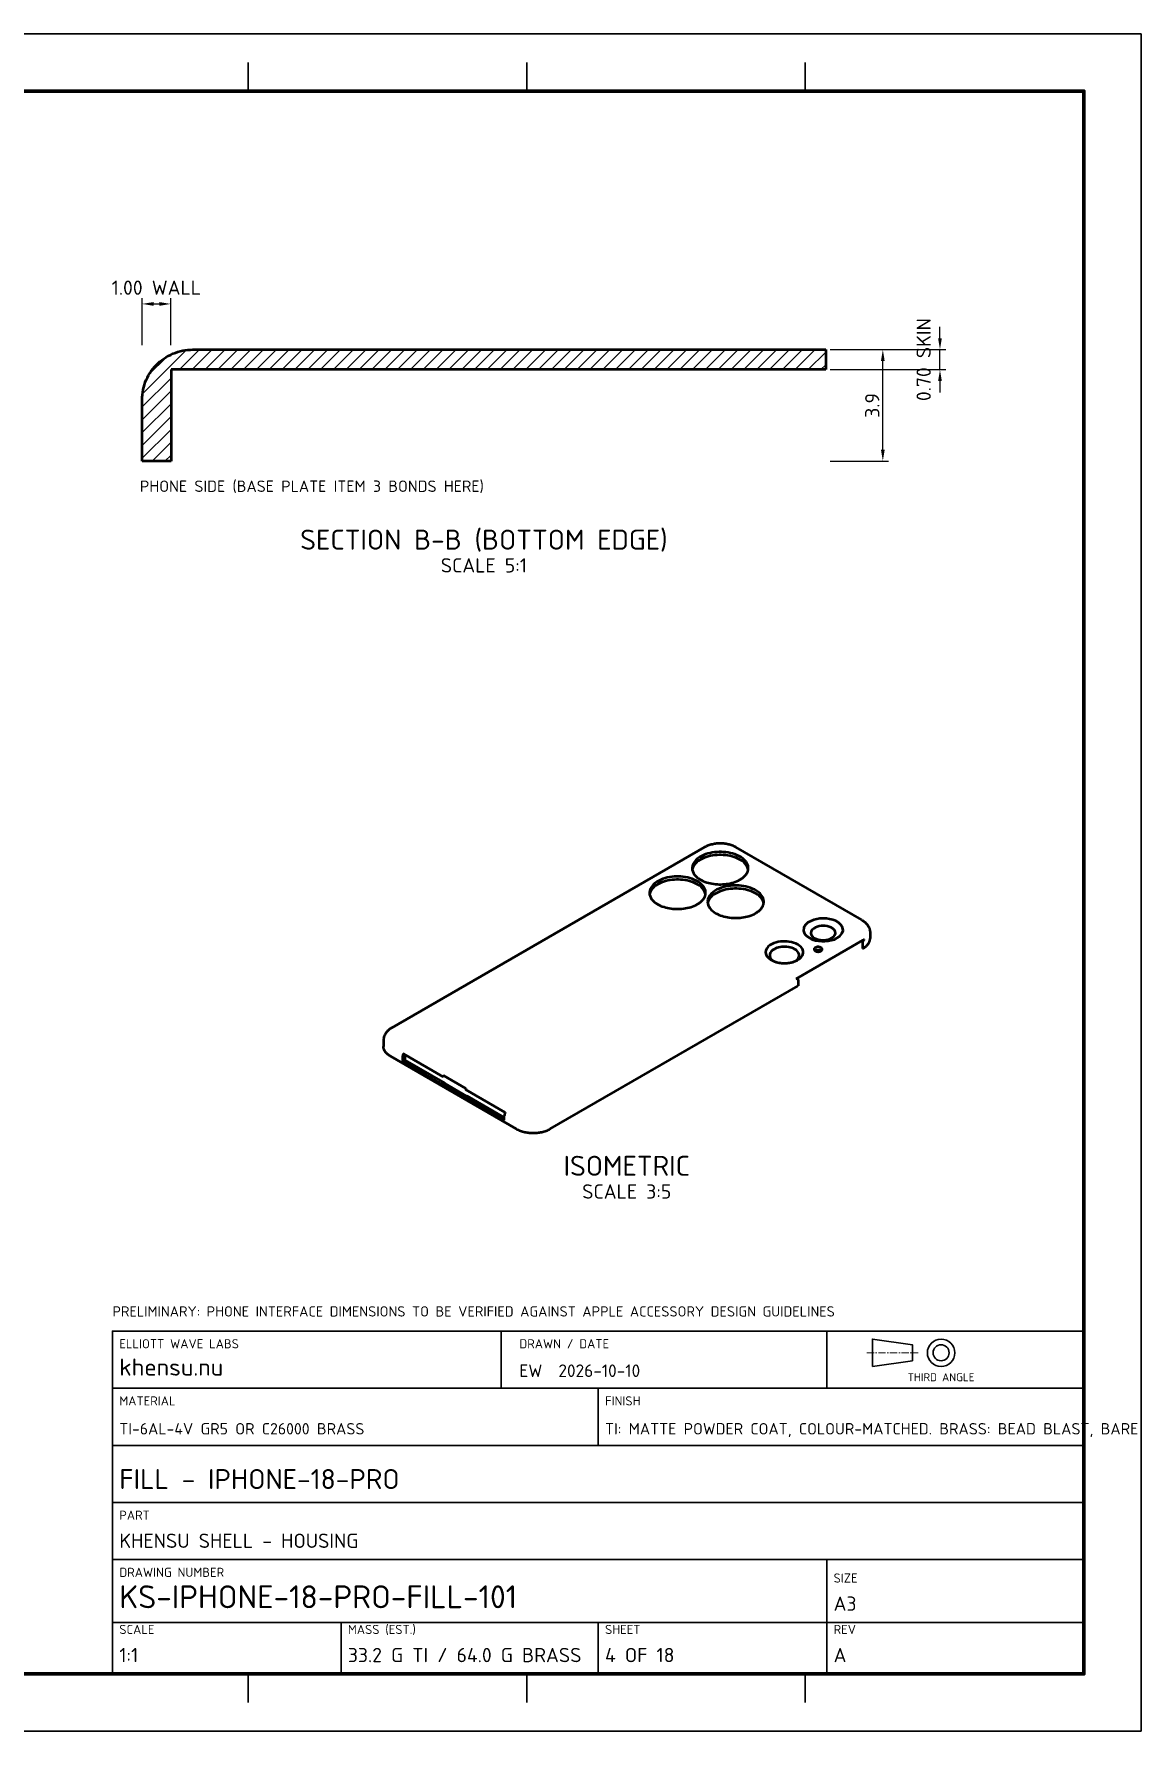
# Model space of a CAD drawing. Header units: millimetres. Extents: x 0 to 420, y 0 to 297.
# Drawn here: x 226.3 to 420, y 0 to 297 of the extents above; entities that cross this region are included whole.
import ezdxf
from ezdxf.enums import TextEntityAlignment as Align

# ---------------------------------------------------------------- set-up
doc = ezdxf.new("R2010")
doc.units = ezdxf.units.MM
doc.header["$LTSCALE"] = 0.4
doc.linetypes.add('CENTER', pattern=[5.08, 3.175, -0.635, 0.635, -0.635])
for name, color, linetype, lineweight in [('BORDER', 7, 'CONTINUOUS', 70), ('CENTER', 1, 'CENTER', 18), ('DIM', 4, 'CONTINUOUS', 18), ('HATCH', 8, 'CONTINUOUS', 13), ('OUTLINE', 7, 'CONTINUOUS', 50), ('SECTION', 7, 'CONTINUOUS', 50), ('TEXT', 7, 'CONTINUOUS', 25), ('TITLE', 7, 'CONTINUOUS', 35)]:
    doc.layers.add(name, color=color, linetype=linetype, lineweight=lineweight)
doc.styles.add('KHENSU', font='isocpeur.ttf')
doc.dimstyles.new('KHENSU', dxfattribs={"dimtxt": 2.5, "dimasz": 2, "dimexe": 1, "dimexo": 0.8, "dimgap": 0.6, "dimtad": 1, "dimdsep": 46, "dimtxsty": 'KHENSU', "dimcen": -1.5, "dimclrd": 4, "dimclre": 4, "dimclrt": 7, "dimazin": 3, "dimtfac": 1, "dimtmove": 2, "dimatfit": 3})

msp = doc.modelspace()

# ---------------------------------------------------------------- hatches: boundary and pattern name
at = {"layer": 'HATCH'}
h = msp.add_hatch(dxfattribs=at)
h.set_pattern_fill('ANSI31', color=8, scale=0.5)
h.paths.add_polyline_path([(364.811, 241.75), (364.811, 240.913), (364.811, 240.076), (364.811, 239.24), (364.811, 238.403), (364.128, 238.25), (363.291, 238.25), (362.454, 238.25), (361.617, 238.25), (360.781, 238.25), (359.944, 238.25), (359.107, 238.25), (358.27, 238.25), (357.434, 238.25), (356.597, 238.25), (355.76, 238.25), (354.923, 238.25), (354.087, 238.25), (353.25, 238.25), (352.413, 238.25), (351.576, 238.25), (350.739, 238.25), (349.903, 238.25), (349.066, 238.25), (348.229, 238.25), (347.392, 238.25), (346.556, 238.25), (345.719, 238.25), (344.882, 238.25), (344.045, 238.25), (343.209, 238.25), (342.372, 238.25), (341.535, 238.25), (340.698, 238.25), (339.862, 238.25), (339.025, 238.25), (338.188, 238.25), (337.351, 238.25), (336.515, 238.25), (335.678, 238.25), (334.841, 238.25), (334.004, 238.25), (333.168, 238.25), (332.331, 238.25), (331.494, 238.25), (330.657, 238.25), (329.821, 238.25), (328.984, 238.25), (328.147, 238.25), (327.31, 238.25), (326.474, 238.25), (325.637, 238.25), (324.8, 238.25), (323.963, 238.25), (323.127, 238.25), (322.29, 238.25), (321.453, 238.25), (320.616, 238.25), (319.779, 238.25), (318.943, 238.25), (318.106, 238.25), (317.269, 238.25), (316.432, 238.25), (315.596, 238.25), (314.759, 238.25), (313.922, 238.25), (313.085, 238.25), (312.249, 238.25), (311.412, 238.25), (310.575, 238.25), (309.738, 238.25), (308.902, 238.25), (308.065, 238.25), (307.228, 238.25), (306.391, 238.25), (305.555, 238.25), (304.718, 238.25), (303.881, 238.25), (303.044, 238.25), (302.208, 238.25), (301.371, 238.25), (300.534, 238.25), (299.697, 238.25), (298.861, 238.25), (298.024, 238.25), (297.187, 238.25), (296.35, 238.25), (295.514, 238.25), (294.677, 238.25), (293.84, 238.25), (293.003, 238.25), (292.167, 238.25), (291.33, 238.25), (290.493, 238.25), (289.656, 238.25), (288.82, 238.25), (287.983, 238.25), (287.146, 238.25), (286.309, 238.25), (285.472, 238.25), (284.636, 238.25), (283.799, 238.25), (282.962, 238.25), (282.125, 238.25), (281.289, 238.25), (280.452, 238.25), (279.615, 238.25), (278.778, 238.25), (277.942, 238.25), (277.105, 238.25), (276.268, 238.25), (275.431, 238.25), (274.595, 238.25), (273.758, 238.25), (272.921, 238.25), (272.084, 238.25), (271.248, 238.25), (270.411, 238.25), (269.574, 238.25), (268.737, 238.25), (267.901, 238.25), (267.064, 238.25), (266.227, 238.25), (265.39, 238.25), (264.554, 238.25), (263.717, 238.25), (262.88, 238.25), (262.043, 238.25), (261.207, 238.25), (260.37, 238.25), (259.533, 238.25), (258.696, 238.25), (257.86, 238.25), (257.023, 238.25), (256.186, 238.25), (255.349, 238.25), (254.512, 238.25), (253.676, 238.25), (252.839, 238.25), (252.002, 238.25), (251.165, 238.25), (250.329, 238.25), (250.252, 237.49), (250.252, 236.653), (250.252, 235.816), (250.252, 234.979), (250.252, 234.143), (250.252, 233.306), (250.252, 232.469), (250.252, 231.632), (250.252, 230.796), (250.252, 229.959), (250.252, 229.122), (250.252, 228.285), (250.252, 227.449), (250.252, 226.612), (250.252, 225.775), (250.252, 224.938), (250.252, 224.101), (250.252, 223.265), (250.252, 222.428), (249.594, 222.25), (248.757, 222.25), (247.92, 222.25), (247.083, 222.25), (246.247, 222.25), (245.41, 222.25), (245.189, 222.866), (245.189, 223.702), (245.189, 224.539), (245.189, 225.376), (245.189, 226.213), (245.189, 227.049), (245.189, 227.886), (245.189, 228.723), (245.189, 229.56), (245.189, 230.396), (245.189, 231.233), (245.189, 232.07), (245.189, 232.907), (245.223, 233.742), (245.337, 234.571), (245.53, 235.385), (245.8, 236.176), (246.145, 236.938), (246.562, 237.664), (247.046, 238.346), (247.592, 238.979), (248.196, 239.558), (248.853, 240.076), (249.555, 240.531), (250.297, 240.917), (251.071, 241.233), (251.872, 241.475), (252.692, 241.642), (253.523, 241.732), (254.36, 241.75), (255.196, 241.75), (256.033, 241.75), (256.87, 241.75), (257.707, 241.75), (258.543, 241.75), (259.38, 241.75), (260.217, 241.75), (261.054, 241.75), (261.89, 241.75), (262.727, 241.75), (263.564, 241.75), (264.401, 241.75), (265.237, 241.75), (266.074, 241.75), (266.911, 241.75), (267.748, 241.75), (268.584, 241.75), (269.421, 241.75), (270.258, 241.75), (271.095, 241.75), (271.931, 241.75), (272.768, 241.75), (273.605, 241.75), (274.442, 241.75), (275.278, 241.75), (276.115, 241.75), (276.952, 241.75), (277.789, 241.75), (278.625, 241.75), (279.462, 241.75), (280.299, 241.75), (281.136, 241.75), (281.972, 241.75), (282.809, 241.75), (283.646, 241.75), (284.483, 241.75), (285.32, 241.75), (286.156, 241.75), (286.993, 241.75), (287.83, 241.75), (288.667, 241.75), (289.503, 241.75), (290.34, 241.75), (291.177, 241.75), (292.014, 241.75), (292.85, 241.75), (293.687, 241.75), (294.524, 241.75), (295.361, 241.75), (296.197, 241.75), (297.034, 241.75), (297.871, 241.75), (298.708, 241.75), (299.544, 241.75), (300.381, 241.75), (301.218, 241.75), (302.055, 241.75), (302.891, 241.75), (303.728, 241.75), (304.565, 241.75), (305.402, 241.75), (306.238, 241.75), (307.075, 241.75), (307.912, 241.75), (308.749, 241.75), (309.585, 241.75), (310.422, 241.75), (311.259, 241.75), (312.096, 241.75), (312.932, 241.75), (313.769, 241.75), (314.606, 241.75), (315.443, 241.75), (316.279, 241.75), (317.116, 241.75), (317.953, 241.75), (318.79, 241.75), (319.627, 241.75), (320.463, 241.75), (321.3, 241.75), (322.137, 241.75), (322.974, 241.75), (323.81, 241.75), (324.647, 241.75), (325.484, 241.75), (326.321, 241.75), (327.157, 241.75), (327.994, 241.75), (328.831, 241.75), (329.668, 241.75), (330.504, 241.75), (331.341, 241.75), (332.178, 241.75), (333.015, 241.75), (333.851, 241.75), (334.688, 241.75), (335.525, 241.75), (336.362, 241.75), (337.198, 241.75), (338.035, 241.75), (338.872, 241.75), (339.709, 241.75), (340.545, 241.75), (341.382, 241.75), (342.219, 241.75), (343.056, 241.75), (343.892, 241.75), (344.729, 241.75), (345.566, 241.75), (346.403, 241.75), (347.239, 241.75), (348.076, 241.75), (348.913, 241.75), (349.75, 241.75), (350.587, 241.75), (351.423, 241.75), (352.26, 241.75), (353.097, 241.75), (353.934, 241.75), (354.77, 241.75), (355.607, 241.75), (356.444, 241.75), (357.281, 241.75), (358.117, 241.75), (358.954, 241.75), (359.791, 241.75), (360.628, 241.75), (361.464, 241.75), (362.301, 241.75), (363.138, 241.75), (363.975, 241.75), (364.811, 241.75)])

# ---------------------------------------------------------------- linework, layer by layer
at = {"layer": 'BORDER'}
msp.add_lwpolyline([(20, 10), (410, 10), (410, 287), (20, 287)], close=True, dxfattribs=at)
at = {"layer": 'CENTER'}
msp.add_line((372, 66.2), (381, 66.2), dxfattribs=at)
at = {"layer": 'OUTLINE'}
for p, q in [((343.604, 154.655), (288.874, 123.057)), ((371.126, 141.942), (349.107, 154.655)), ((372.575, 139.746), (372.575, 138.695)), ((359.64, 131.656), (371.291, 138.383)), ((371.263, 137.984), (371.263, 136.933)), ((371.263, 136.933), (371.345, 136.98)), ((359.971, 131.465), (359.971, 130.414)), ((316.614, 105.382), (359.971, 130.414)), ((287.425, 120.86), (287.425, 119.809)), ((288.655, 118.095), (310.675, 105.382)), ((290.756, 117.933), (290.756, 117.176)), ((291.18, 117.421), (290.756, 117.176)), ((290.756, 117.176), (297.714, 113.159)), ((290.905, 118.536), (297.863, 114.519)), ((291.18, 118.378), (291.18, 117.421)), ((291.18, 117.421), (298.138, 113.404)), ((298.138, 113.404), (297.714, 113.159)), ((297.714, 113.085), (298.138, 113.33)), ((297.714, 113.085), (297.714, 113.159)), ((301.617, 110.832), (297.714, 113.085)), ((298.066, 114.636), (297.863, 114.519)), ((297.96, 114.698), (301.863, 112.444)), ((298.138, 113.33), (298.138, 113.404)), ((301.977, 111.114), (298.138, 113.33)), ((301.617, 110.905), (302.041, 111.15)), ((301.617, 110.905), (308.575, 106.888)), ((301.617, 110.905), (301.617, 110.832)), ((301.766, 112.265), (308.724, 108.248)), ((302.041, 111.15), (308.575, 107.378)), ((308.575, 106.888), (308.575, 107.645))]:
    msp.add_line(p, q, dxfattribs=at)
for points in [[(349.107, 154.655), (348.945, 154.744), (348.779, 154.826), (348.61, 154.9), (348.439, 154.968), (348.264, 155.03), (348.088, 155.086), (347.91, 155.135), (347.73, 155.178), (347.55, 155.216), (347.368, 155.248), (347.185, 155.275), (347.001, 155.296), (346.817, 155.312), (346.632, 155.323), (346.448, 155.328), (346.263, 155.328), (346.078, 155.323), (345.894, 155.312), (345.71, 155.296), (345.526, 155.275), (345.343, 155.248), (345.161, 155.216), (344.98, 155.178), (344.801, 155.135), (344.623, 155.086), (344.446, 155.03), (344.272, 154.968), (344.1, 154.9), (343.931, 154.826), (343.766, 154.744), (343.604, 154.655)], [(351.275, 151.016), (351.227, 151.412), (351.09, 151.788), (350.882, 152.129), (350.621, 152.432), (350.321, 152.697), (349.994, 152.928), (349.647, 153.127), (349.285, 153.298), (348.912, 153.443), (348.531, 153.564), (348.143, 153.662), (347.75, 153.74), (347.354, 153.797), (346.955, 153.835), (346.556, 153.854), (346.155, 153.854), (345.755, 153.835), (345.357, 153.797), (344.961, 153.74), (344.568, 153.662), (344.18, 153.564), (343.799, 153.443), (343.425, 153.298), (343.064, 153.127), (342.717, 152.928), (342.39, 152.697), (342.09, 152.432), (341.829, 152.129), (341.62, 151.788), (341.484, 151.412), (341.435, 151.016)], [(351.253, 150.746), (351.15, 151.114), (350.975, 151.454), (350.745, 151.76), (350.474, 152.03), (350.174, 152.268), (349.853, 152.475), (349.515, 152.655), (349.164, 152.809), (348.805, 152.94), (348.438, 153.05), (348.066, 153.14), (347.69, 153.211), (347.31, 153.263), (346.929, 153.298), (346.547, 153.315), (346.164, 153.315), (345.782, 153.298), (345.4, 153.263), (345.021, 153.211), (344.645, 153.14), (344.273, 153.05), (343.906, 152.94), (343.546, 152.809), (343.196, 152.655), (342.858, 152.475), (342.536, 152.268), (342.236, 152.03), (341.966, 151.76), (341.736, 151.454), (341.561, 151.114), (341.458, 150.746)], [(343.808, 146.705), (343.76, 147.101), (343.623, 147.476), (343.415, 147.818), (343.154, 148.12), (342.854, 148.386), (342.527, 148.616), (342.18, 148.816), (341.818, 148.987), (341.445, 149.132), (341.064, 149.253), (340.676, 149.351), (340.283, 149.429), (339.887, 149.486), (339.488, 149.524), (339.088, 149.543), (338.688, 149.543), (338.288, 149.524), (337.89, 149.486), (337.494, 149.429), (337.101, 149.351), (336.713, 149.253), (336.332, 149.132), (335.958, 148.987), (335.597, 148.816), (335.249, 148.616), (334.923, 148.386), (334.623, 148.12), (334.362, 147.818), (334.153, 147.476), (334.016, 147.101), (333.968, 146.705)], [(343.786, 146.435), (343.683, 146.803), (343.508, 147.143), (343.278, 147.449), (343.007, 147.719), (342.707, 147.957), (342.385, 148.164), (342.047, 148.343), (341.697, 148.498), (341.338, 148.629), (340.971, 148.739), (340.599, 148.829), (340.223, 148.9), (339.843, 148.952), (339.462, 148.987), (339.08, 149.004), (338.697, 149.004), (338.314, 148.987), (337.933, 148.952), (337.554, 148.9), (337.178, 148.829), (336.806, 148.739), (336.439, 148.629), (336.079, 148.498), (335.729, 148.343), (335.391, 148.164), (335.069, 147.957), (334.769, 147.719), (334.499, 147.449), (334.269, 147.143), (334.094, 146.803), (333.991, 146.435)], [(341.435, 151.016), (341.466, 150.701), (341.554, 150.397), (341.691, 150.112), (341.869, 149.85), (342.078, 149.612), (342.311, 149.398), (342.563, 149.206), (342.83, 149.035), (343.107, 148.882), (343.394, 148.747), (343.688, 148.629), (343.987, 148.526), (344.291, 148.437), (344.599, 148.362), (344.91, 148.301), (345.223, 148.251), (345.537, 148.215), (345.853, 148.19), (346.17, 148.177), (346.487, 148.176), (346.803, 148.187), (347.119, 148.21), (347.434, 148.244), (347.747, 148.291), (348.059, 148.351), (348.367, 148.423), (348.672, 148.51), (348.972, 148.61), (349.267, 148.726), (349.555, 148.858), (349.834, 149.007)], [(349.834, 149.007), (349.906, 149.05), (349.977, 149.093), (350.048, 149.138), (350.117, 149.185), (350.185, 149.233), (350.253, 149.282), (350.319, 149.333), (350.384, 149.385), (350.448, 149.439), (350.51, 149.495), (350.571, 149.552), (350.631, 149.61), (350.689, 149.671), (350.745, 149.733), (350.799, 149.796), (350.851, 149.861), (350.901, 149.928), (350.948, 149.997), (350.993, 150.068), (351.035, 150.14), (351.075, 150.213), (351.111, 150.288), (351.144, 150.365), (351.174, 150.443), (351.201, 150.522), (351.223, 150.603), (351.242, 150.684), (351.256, 150.766), (351.267, 150.849), (351.273, 150.932), (351.275, 151.016)], [(333.968, 146.705), (333.999, 146.39), (334.087, 146.086), (334.224, 145.801), (334.402, 145.539), (334.611, 145.301), (334.844, 145.087), (335.096, 144.895), (335.362, 144.724), (335.64, 144.571), (335.927, 144.436), (336.221, 144.318), (336.52, 144.215), (336.824, 144.126), (337.132, 144.051), (337.443, 143.989), (337.756, 143.94), (338.07, 143.904), (338.386, 143.879), (338.703, 143.866), (339.02, 143.865), (339.336, 143.876), (339.652, 143.899), (339.967, 143.933), (340.28, 143.98), (340.591, 144.04), (340.9, 144.112), (341.205, 144.199), (341.505, 144.299), (341.8, 144.415), (342.088, 144.547), (342.367, 144.696)], [(342.367, 144.696), (342.439, 144.739), (342.51, 144.782), (342.581, 144.827), (342.65, 144.874), (342.718, 144.922), (342.786, 144.971), (342.852, 145.022), (342.917, 145.074), (342.981, 145.128), (343.043, 145.184), (343.104, 145.241), (343.164, 145.299), (343.222, 145.359), (343.278, 145.421), (343.332, 145.485), (343.384, 145.55), (343.434, 145.617), (343.481, 145.686), (343.526, 145.756), (343.568, 145.828), (343.608, 145.902), (343.644, 145.977), (343.677, 146.054), (343.707, 146.132), (343.733, 146.211), (343.756, 146.291), (343.775, 146.373), (343.789, 146.455), (343.8, 146.538), (343.806, 146.621), (343.808, 146.705)], [(353.991, 145.137), (353.943, 145.533), (353.806, 145.909), (353.597, 146.25), (353.336, 146.553), (353.036, 146.818), (352.71, 147.049), (352.362, 147.248), (352.001, 147.419), (351.627, 147.564), (351.246, 147.685), (350.858, 147.784), (350.465, 147.861), (350.069, 147.918), (349.671, 147.956), (349.271, 147.975), (348.871, 147.975), (348.471, 147.956), (348.072, 147.918), (347.676, 147.861), (347.283, 147.784), (346.895, 147.685), (346.514, 147.564), (346.141, 147.419), (345.779, 147.248), (345.432, 147.049), (345.105, 146.818), (344.805, 146.553), (344.544, 146.25), (344.336, 145.909), (344.199, 145.533), (344.151, 145.137)], [(353.968, 144.868), (353.865, 145.235), (353.69, 145.575), (353.46, 145.881), (353.19, 146.152), (352.89, 146.389), (352.568, 146.596), (352.23, 146.776), (351.88, 146.93), (351.52, 147.062), (351.153, 147.172), (350.781, 147.261), (350.405, 147.332), (350.026, 147.385), (349.645, 147.419), (349.262, 147.437), (348.879, 147.437), (348.497, 147.419), (348.116, 147.385), (347.736, 147.332), (347.36, 147.261), (346.988, 147.172), (346.621, 147.062), (346.262, 146.93), (345.912, 146.776), (345.574, 146.596), (345.252, 146.389), (344.952, 146.152), (344.681, 145.881), (344.451, 145.575), (344.276, 145.235), (344.173, 144.868)], [(344.151, 145.137), (344.181, 144.822), (344.269, 144.518), (344.406, 144.233), (344.584, 143.971), (344.793, 143.733), (345.027, 143.519), (345.278, 143.327), (345.545, 143.156), (345.822, 143.003), (346.109, 142.869), (346.403, 142.75), (346.702, 142.647), (347.007, 142.558), (347.314, 142.484), (347.625, 142.422), (347.938, 142.373), (348.253, 142.336), (348.569, 142.311), (348.885, 142.298), (349.202, 142.297), (349.519, 142.308), (349.834, 142.331), (350.149, 142.366), (350.463, 142.412), (350.774, 142.472), (351.082, 142.545), (351.387, 142.631), (351.687, 142.732), (351.982, 142.847), (352.27, 142.979), (352.55, 143.128)], [(352.55, 143.128), (352.622, 143.171), (352.693, 143.215), (352.763, 143.26), (352.832, 143.306), (352.901, 143.354), (352.968, 143.403), (353.034, 143.454), (353.099, 143.507), (353.163, 143.56), (353.226, 143.616), (353.287, 143.673), (353.346, 143.732), (353.404, 143.792), (353.46, 143.854), (353.514, 143.917), (353.566, 143.983), (353.616, 144.05), (353.663, 144.118), (353.708, 144.189), (353.751, 144.261), (353.79, 144.334), (353.827, 144.41), (353.86, 144.486), (353.89, 144.564), (353.916, 144.643), (353.938, 144.724), (353.957, 144.805), (353.972, 144.887), (353.982, 144.97), (353.989, 145.054), (353.991, 145.137)], [(366.838, 138.798), (367.297, 139.125), (367.66, 139.554), (367.846, 140.082), (367.775, 140.637), (367.482, 141.115), (367.06, 141.488), (366.571, 141.768), (366.045, 141.971), (365.498, 142.11), (364.94, 142.19), (364.376, 142.215), (363.813, 142.188), (363.255, 142.106), (362.709, 141.965), (362.184, 141.759), (361.696, 141.476), (361.278, 141.1), (360.991, 140.618), (360.929, 140.062), (361.124, 139.537), (361.492, 139.112), (361.953, 138.788), (362.462, 138.548), (363.001, 138.379), (363.556, 138.27), (364.119, 138.218), (364.682, 138.219), (365.241, 138.273), (365.79, 138.383), (366.326, 138.554), (366.838, 138.798)], [(365.913, 138.793), (366.199, 138.997), (366.425, 139.264), (366.541, 139.593), (366.497, 139.938), (366.314, 140.236), (366.051, 140.468), (365.747, 140.643), (365.419, 140.769), (365.079, 140.855), (364.731, 140.905), (364.38, 140.921), (364.029, 140.904), (363.682, 140.853), (363.342, 140.765), (363.015, 140.637), (362.711, 140.461), (362.451, 140.227), (362.272, 139.926), (362.234, 139.58), (362.355, 139.253), (362.584, 138.989), (362.871, 138.787), (363.188, 138.638), (363.524, 138.532), (363.869, 138.464), (364.22, 138.432), (364.571, 138.433), (364.918, 138.467), (365.261, 138.535), (365.594, 138.641), (365.913, 138.793)], [(371.126, 141.942), (371.203, 141.897), (371.279, 141.85), (371.353, 141.801), (371.426, 141.75), (371.498, 141.698), (371.569, 141.644), (371.638, 141.588), (371.705, 141.53), (371.771, 141.47), (371.835, 141.408), (371.897, 141.345), (371.958, 141.279), (372.016, 141.212), (372.072, 141.143), (372.125, 141.072), (372.177, 140.999), (372.225, 140.924), (372.271, 140.848), (372.314, 140.77), (372.355, 140.691), (372.392, 140.61), (372.426, 140.528), (372.456, 140.444), (372.484, 140.36), (372.508, 140.274), (372.528, 140.187), (372.545, 140.1), (372.558, 140.012), (372.567, 139.923), (372.573, 139.835), (372.575, 139.746)], [(359.935, 134.945), (360.258, 135.162), (360.542, 135.428), (360.763, 135.747), (360.888, 136.114), (360.883, 136.501), (360.751, 136.866), (360.524, 137.181), (360.236, 137.443), (359.911, 137.657), (359.562, 137.829), (359.197, 137.964), (358.822, 138.066), (358.439, 138.139), (358.053, 138.184), (357.664, 138.202), (357.274, 138.193), (356.887, 138.157), (356.503, 138.094), (356.125, 138.002), (355.756, 137.878), (355.4, 137.719), (355.066, 137.52), (354.764, 137.275), (354.513, 136.978), (354.345, 136.628), (354.295, 136.244), (354.379, 135.865), (354.572, 135.529), (354.838, 135.246), (355.15, 135.013), (355.491, 134.825)], [(359.453, 134.716), (359.697, 134.884), (359.911, 135.088), (360.077, 135.332), (360.172, 135.611), (360.171, 135.906), (360.074, 136.185), (359.907, 136.428), (359.692, 136.631), (359.448, 136.798), (359.185, 136.934), (358.909, 137.042), (358.625, 137.125), (358.335, 137.186), (358.042, 137.226), (357.746, 137.246), (357.45, 137.246), (357.155, 137.226), (356.861, 137.186), (356.572, 137.125), (356.288, 137.042), (356.012, 136.934), (355.749, 136.798), (355.505, 136.631), (355.29, 136.428), (355.122, 136.185), (355.026, 135.906), (355.025, 135.611), (355.119, 135.332), (355.286, 135.088), (355.5, 134.883), (355.744, 134.716)], [(364.216, 136.809), (364.209, 136.867), (364.189, 136.922), (364.158, 136.972), (364.12, 137.016), (364.076, 137.055), (364.028, 137.089), (363.977, 137.118), (363.924, 137.143), (363.87, 137.164), (363.814, 137.182), (363.757, 137.196), (363.7, 137.207), (363.642, 137.216), (363.583, 137.221), (363.525, 137.224), (363.466, 137.224), (363.408, 137.221), (363.35, 137.216), (363.292, 137.207), (363.234, 137.196), (363.177, 137.182), (363.121, 137.164), (363.067, 137.143), (363.014, 137.118), (362.963, 137.089), (362.915, 137.055), (362.871, 137.016), (362.833, 136.972), (362.803, 136.922), (362.783, 136.867), (362.776, 136.809)], [(362.776, 136.809), (362.78, 136.763), (362.793, 136.718), (362.813, 136.676), (362.839, 136.638), (362.87, 136.603), (362.904, 136.572), (362.941, 136.544), (362.98, 136.519), (363.02, 136.497), (363.062, 136.477), (363.105, 136.459), (363.149, 136.444), (363.194, 136.431), (363.239, 136.42), (363.284, 136.411), (363.33, 136.404), (363.376, 136.399), (363.422, 136.395), (363.468, 136.393), (363.515, 136.393), (363.561, 136.395), (363.607, 136.398), (363.654, 136.403), (363.699, 136.41), (363.745, 136.419), (363.79, 136.429), (363.835, 136.442), (363.879, 136.457), (363.922, 136.474), (363.964, 136.493), (364.005, 136.515)], [(364.044, 136.539), (364.013, 136.559), (363.98, 136.577), (363.947, 136.594), (363.913, 136.609), (363.878, 136.622), (363.843, 136.634), (363.808, 136.645), (363.772, 136.654), (363.735, 136.662), (363.699, 136.669), (363.662, 136.674), (363.625, 136.679), (363.588, 136.682), (363.551, 136.684), (363.514, 136.685), (363.477, 136.685), (363.44, 136.684), (363.403, 136.682), (363.366, 136.679), (363.329, 136.674), (363.292, 136.669), (363.256, 136.662), (363.22, 136.654), (363.184, 136.645), (363.148, 136.634), (363.113, 136.622), (363.078, 136.609), (363.044, 136.594), (363.011, 136.577), (362.979, 136.559), (362.947, 136.539)], [(364.005, 136.515), (364.015, 136.521), (364.026, 136.527), (364.036, 136.534), (364.046, 136.541), (364.056, 136.548), (364.066, 136.555), (364.076, 136.562), (364.085, 136.57), (364.095, 136.578), (364.104, 136.586), (364.113, 136.594), (364.121, 136.603), (364.13, 136.612), (364.138, 136.621), (364.146, 136.63), (364.154, 136.64), (364.161, 136.65), (364.168, 136.66), (364.174, 136.67), (364.181, 136.681), (364.186, 136.691), (364.192, 136.702), (364.196, 136.713), (364.201, 136.725), (364.205, 136.737), (364.208, 136.748), (364.211, 136.76), (364.213, 136.772), (364.214, 136.784), (364.215, 136.797), (364.216, 136.809)], [(371.263, 137.984), (371.263, 137.991), (371.264, 137.999), (371.264, 138.006), (371.265, 138.013), (371.266, 138.021), (371.267, 138.028), (371.269, 138.035), (371.271, 138.043), (371.272, 138.05), (371.274, 138.057), (371.276, 138.064), (371.278, 138.071), (371.281, 138.078), (371.283, 138.085), (371.285, 138.092), (371.288, 138.099), (371.29, 138.106), (371.293, 138.113), (371.295, 138.12), (371.298, 138.127), (371.301, 138.134), (371.304, 138.141), (371.307, 138.148), (371.31, 138.155), (371.313, 138.161), (371.316, 138.168), (371.319, 138.175), (371.322, 138.182), (371.325, 138.188), (371.328, 138.195), (371.331, 138.202)], [(371.291, 138.383), (371.298, 138.387), (371.306, 138.392), (371.313, 138.396), (371.32, 138.4), (371.328, 138.405), (371.335, 138.409), (371.343, 138.414), (371.35, 138.418), (371.357, 138.422), (371.365, 138.427), (371.372, 138.431), (371.38, 138.436), (371.387, 138.44), (371.394, 138.445), (371.401, 138.449), (371.409, 138.454), (371.416, 138.459), (371.423, 138.463), (371.431, 138.468), (371.438, 138.472), (371.445, 138.477), (371.452, 138.482), (371.46, 138.486), (371.467, 138.491), (371.474, 138.496), (371.481, 138.501), (371.488, 138.505), (371.496, 138.51), (371.503, 138.515), (371.51, 138.52), (371.517, 138.525)], [(371.517, 138.525), (371.511, 138.514), (371.504, 138.504), (371.498, 138.494), (371.491, 138.484), (371.485, 138.474), (371.479, 138.463), (371.472, 138.453), (371.466, 138.443), (371.46, 138.433), (371.453, 138.423), (371.447, 138.412), (371.441, 138.402), (371.435, 138.392), (371.429, 138.381), (371.422, 138.371), (371.416, 138.361), (371.41, 138.35), (371.404, 138.34), (371.398, 138.329), (371.392, 138.319), (371.386, 138.308), (371.381, 138.298), (371.375, 138.287), (371.369, 138.277), (371.363, 138.266), (371.358, 138.256), (371.352, 138.245), (371.347, 138.234), (371.342, 138.223), (371.336, 138.213), (371.331, 138.202)], [(371.345, 136.98), (371.406, 137.016), (371.467, 137.054), (371.527, 137.092), (371.586, 137.132), (371.644, 137.173), (371.702, 137.215), (371.758, 137.258), (371.814, 137.303), (371.868, 137.349), (371.922, 137.396), (371.974, 137.445), (372.025, 137.495), (372.074, 137.547), (372.122, 137.599), (372.168, 137.654), (372.212, 137.709), (372.255, 137.767), (372.295, 137.825), (372.334, 137.885), (372.37, 137.947), (372.404, 138.01), (372.435, 138.074), (372.463, 138.139), (372.488, 138.206), (372.511, 138.273), (372.53, 138.342), (372.546, 138.412), (372.558, 138.482), (372.567, 138.553), (372.573, 138.624), (372.575, 138.695)], [(355.491, 134.825), (355.618, 134.767), (355.748, 134.714), (355.879, 134.665), (356.012, 134.621), (356.146, 134.581), (356.281, 134.545), (356.417, 134.513), (356.554, 134.484), (356.692, 134.46), (356.831, 134.439), (356.97, 134.422), (357.109, 134.408), (357.249, 134.397), (357.388, 134.391), (357.528, 134.387), (357.668, 134.387), (357.808, 134.391), (357.948, 134.397), (358.088, 134.408), (358.227, 134.422), (358.366, 134.439), (358.504, 134.46), (358.642, 134.484), (358.779, 134.513), (358.916, 134.545), (359.051, 134.581), (359.185, 134.621), (359.318, 134.665), (359.449, 134.714), (359.579, 134.767), (359.706, 134.825)], [(359.706, 134.825), (359.714, 134.829), (359.721, 134.832), (359.729, 134.836), (359.736, 134.84), (359.744, 134.843), (359.751, 134.847), (359.759, 134.851), (359.766, 134.855), (359.773, 134.858), (359.781, 134.862), (359.788, 134.866), (359.796, 134.87), (359.803, 134.873), (359.811, 134.877), (359.818, 134.881), (359.825, 134.885), (359.833, 134.889), (359.84, 134.893), (359.847, 134.897), (359.855, 134.901), (359.862, 134.905), (359.869, 134.909), (359.877, 134.913), (359.884, 134.917), (359.891, 134.921), (359.899, 134.925), (359.906, 134.929), (359.913, 134.933), (359.92, 134.937), (359.928, 134.941), (359.935, 134.945)], [(359.971, 131.465), (359.97, 131.478), (359.968, 131.491), (359.964, 131.504), (359.959, 131.516), (359.952, 131.527), (359.944, 131.538), (359.935, 131.548), (359.926, 131.557), (359.915, 131.565), (359.904, 131.572), (359.893, 131.579), (359.881, 131.586), (359.869, 131.591), (359.857, 131.597), (359.845, 131.602), (359.832, 131.607), (359.82, 131.611), (359.807, 131.616), (359.795, 131.62), (359.782, 131.623), (359.769, 131.627), (359.756, 131.63), (359.743, 131.634), (359.731, 131.637), (359.718, 131.64), (359.705, 131.643), (359.692, 131.646), (359.679, 131.648), (359.666, 131.651), (359.653, 131.654), (359.64, 131.656)], [(288.874, 123.057), (288.797, 123.011), (288.721, 122.964), (288.647, 122.916), (288.574, 122.865), (288.502, 122.812), (288.431, 122.758), (288.362, 122.702), (288.295, 122.644), (288.229, 122.584), (288.165, 122.523), (288.103, 122.459), (288.042, 122.394), (287.984, 122.326), (287.928, 122.257), (287.875, 122.186), (287.823, 122.113), (287.775, 122.039), (287.729, 121.963), (287.686, 121.885), (287.645, 121.805), (287.608, 121.725), (287.574, 121.642), (287.544, 121.559), (287.516, 121.474), (287.492, 121.388), (287.472, 121.302), (287.455, 121.214), (287.442, 121.126), (287.433, 121.038), (287.427, 120.949), (287.425, 120.86)], [(288.655, 118.095), (288.594, 118.131), (288.533, 118.168), (288.473, 118.207), (288.414, 118.246), (288.356, 118.287), (288.298, 118.329), (288.242, 118.373), (288.186, 118.417), (288.132, 118.463), (288.078, 118.511), (288.026, 118.559), (287.975, 118.609), (287.926, 118.661), (287.878, 118.714), (287.832, 118.768), (287.788, 118.824), (287.745, 118.881), (287.705, 118.94), (287.666, 119), (287.63, 119.061), (287.596, 119.124), (287.565, 119.188), (287.537, 119.254), (287.512, 119.32), (287.489, 119.388), (287.47, 119.457), (287.454, 119.526), (287.442, 119.596), (287.433, 119.667), (287.427, 119.738), (287.425, 119.809)], [(290.905, 118.536), (290.897, 118.518), (290.888, 118.499), (290.88, 118.481), (290.872, 118.462), (290.865, 118.444), (290.857, 118.425), (290.85, 118.406), (290.843, 118.387), (290.836, 118.368), (290.829, 118.349), (290.823, 118.33), (290.817, 118.31), (290.811, 118.291), (290.806, 118.272), (290.8, 118.252), (290.795, 118.233), (290.79, 118.213), (290.786, 118.193), (290.782, 118.174), (290.778, 118.154), (290.774, 118.134), (290.771, 118.114), (290.768, 118.094), (290.765, 118.074), (290.762, 118.054), (290.76, 118.034), (290.759, 118.014), (290.757, 117.994), (290.756, 117.973), (290.756, 117.953), (290.756, 117.933)], [(297.96, 114.698), (297.957, 114.692), (297.953, 114.686), (297.95, 114.681), (297.947, 114.675), (297.943, 114.67), (297.94, 114.664), (297.937, 114.658), (297.933, 114.653), (297.93, 114.647), (297.927, 114.641), (297.923, 114.635), (297.92, 114.63), (297.917, 114.624), (297.914, 114.618), (297.911, 114.613), (297.908, 114.607), (297.904, 114.601), (297.901, 114.595), (297.898, 114.589), (297.895, 114.584), (297.892, 114.578), (297.889, 114.572), (297.886, 114.566), (297.883, 114.56), (297.88, 114.554), (297.877, 114.549), (297.874, 114.543), (297.872, 114.537), (297.869, 114.531), (297.866, 114.525), (297.863, 114.519)], [(301.863, 112.444), (301.86, 112.438), (301.857, 112.433), (301.853, 112.427), (301.85, 112.422), (301.846, 112.416), (301.843, 112.41), (301.84, 112.405), (301.836, 112.399), (301.833, 112.393), (301.83, 112.388), (301.827, 112.382), (301.823, 112.376), (301.82, 112.37), (301.817, 112.365), (301.814, 112.359), (301.811, 112.353), (301.808, 112.347), (301.805, 112.342), (301.802, 112.336), (301.798, 112.33), (301.795, 112.324), (301.792, 112.318), (301.789, 112.313), (301.786, 112.307), (301.784, 112.301), (301.781, 112.295), (301.778, 112.289), (301.775, 112.283), (301.772, 112.277), (301.769, 112.271), (301.766, 112.265)], [(308.724, 108.248), (308.716, 108.23), (308.707, 108.212), (308.699, 108.193), (308.691, 108.174), (308.684, 108.156), (308.676, 108.137), (308.669, 108.118), (308.662, 108.099), (308.655, 108.08), (308.649, 108.061), (308.642, 108.042), (308.636, 108.023), (308.63, 108.003), (308.625, 107.984), (308.619, 107.964), (308.614, 107.945), (308.61, 107.925), (308.605, 107.905), (308.601, 107.886), (308.597, 107.866), (308.593, 107.846), (308.59, 107.826), (308.587, 107.806), (308.584, 107.786), (308.582, 107.766), (308.58, 107.746), (308.578, 107.726), (308.576, 107.706), (308.575, 107.686), (308.575, 107.665), (308.575, 107.645)], [(310.675, 105.382), (310.85, 105.286), (311.029, 105.199), (311.211, 105.12), (311.397, 105.048), (311.585, 104.983), (311.776, 104.925), (311.968, 104.873), (312.162, 104.828), (312.357, 104.788), (312.553, 104.755), (312.751, 104.727), (312.949, 104.705), (313.147, 104.689), (313.346, 104.678), (313.545, 104.672), (313.744, 104.672), (313.943, 104.678), (314.142, 104.689), (314.341, 104.705), (314.539, 104.727), (314.736, 104.755), (314.932, 104.788), (315.127, 104.828), (315.321, 104.873), (315.514, 104.925), (315.704, 104.983), (315.892, 105.048), (316.078, 105.12), (316.261, 105.199), (316.44, 105.286), (316.614, 105.382)]]:
    msp.add_lwpolyline(points, dxfattribs=at)
at = {"layer": 'SECTION'}
for p, q in [((254.092, 241.75), (364.811, 241.75)), ((364.811, 241.75), (364.811, 238.25)), ((364.811, 238.25), (250.252, 238.25)), ((250.252, 238.25), (250.252, 222.25)), ((245.189, 222.25), (245.189, 232.975)), ((250.252, 222.25), (245.189, 222.25))]:
    msp.add_line(p, q, dxfattribs=at)
msp.add_lwpolyline([(245.189, 232.975), (245.2, 233.423), (245.235, 233.869), (245.292, 234.314), (245.373, 234.754), (245.476, 235.19), (245.601, 235.62), (245.749, 236.044), (245.918, 236.458), (246.108, 236.864), (246.318, 237.26), (246.549, 237.644), (246.799, 238.015), (247.067, 238.374), (247.354, 238.718), (247.658, 239.047), (247.978, 239.361), (248.314, 239.658), (248.664, 239.937), (249.028, 240.198), (249.404, 240.441), (249.793, 240.664), (250.192, 240.868), (250.6, 241.051), (251.018, 241.214), (251.443, 241.355), (251.874, 241.475), (252.311, 241.574), (252.753, 241.651), (253.197, 241.706), (253.644, 241.739), (254.092, 241.75)], dxfattribs=at)
at = {"layer": 'TITLE'}
for p, q in [((263.75, 287), (263.75, 292)), ((312.5, 287), (312.5, 292)), ((361.25, 287), (361.25, 292)), ((308, 60), (308, 70)), ((365, 60), (365, 70)), ((240, 60), (410, 60)), ((325, 50), (325, 60)), ((240, 50), (410, 50)), ((240, 40), (410, 40)), ((240, 30), (410, 30)), ((365, 10), (365, 30)), ((240, 19), (410, 19)), ((280, 10), (280, 19)), ((325, 10), (325, 19)), ((263.75, 10), (263.75, 5)), ((312.5, 10), (312.5, 5)), ((361.25, 10), (361.25, 5))]:
    msp.add_line(p, q, dxfattribs=at)
for points in [[(0, 0), (420, 0), (420, 297), (0, 297)], [(240, 10), (410, 10), (410, 70), (240, 70)], [(373, 63.8), (380, 64.8), (380, 67.6), (373, 68.6)]]:
    msp.add_lwpolyline(points, close=True, dxfattribs=at)
for radius in [2.4, 1.4]:
    msp.add_circle((385, 66.2), radius, dxfattribs=at)

# ---------------------------------------------------------------- texts
at = {"layer": 'TEXT', "style": 'KHENSU'}
for s, height, p in [('PHONE SIDE (BASE PLATE ITEM 3 BONDS HERE)', 2, (244.811, 216.25)), ('khensu.nu', 3, (241.2, 61.3)), ('EW  2026-10-10', 2.2, (311.2, 61.3)), ('TI-6AL-4V GR5 OR C26000 BRASS', 2, (241.2, 51.3)), ('TI: MATTE POWDER COAT, COLOUR-MATCHED. BRASS: BEAD BLAST, BARE', 2, (326.2, 51.3)), ('FILL - IPHONE-18-PRO', 3.5, (241.2, 41.3)), ('KHENSU SHELL - HOUSING', 2.5, (241.2, 31.3)), ('KS-IPHONE-18-PRO-FILL-101', 4, (241.2, 20.3)), ('A3', 2.5, (366.2, 20.3)), ('1:1', 2.5, (241.2, 11.3)), ('33.2 G TI / 64.0 G BRASS', 2.5, (281.2, 11.3)), ('4 OF 18', 2.5, (326.2, 11.3)), ('A', 2.5, (366.2, 11.3))]:
    msp.add_text(s, height=height, dxfattribs=at).set_placement(p, align=Align.BOTTOM_LEFT)
for s, height, p in [('SECTION B-B (BOTTOM EDGE)', 3.5, (305, 210.25)), ('SCALE 5:1', 2.5, (305, 205.25)), ('ISOMETRIC', 3.5, (330, 100.672)), ('SCALE 3:5', 2.5, (330, 95.672))]:
    msp.add_text(s, height=height, dxfattribs=at).set_placement(p, align=Align.TOP_CENTER)
at = {"layer": 'TITLE', "style": 'KHENSU'}
for s, height, p in [('PRELIMINARY: PHONE INTERFACE DIMENSIONS TO BE VERIFIED AGAINST APPLE ACCESSORY DESIGN GUIDELINES', 1.8, (240, 72)), ('ELLIOTT WAVE LABS', 1.6, (241.2, 66.5)), ('DRAWN / DATE', 1.6, (311.2, 66.5)), ('MATERIAL', 1.6, (241.2, 56.5)), ('FINISH', 1.6, (326.2, 56.5)), ('PART', 1.6, (241.2, 36.5)), ('DRAWING NUMBER', 1.6, (241.2, 26.5)), ('SIZE', 1.6, (366.2, 25.5)), ('SCALE', 1.6, (241.2, 16.5)), ('MASS (EST.)', 1.6, (281.2, 16.5)), ('SHEET', 1.6, (326.2, 16.5)), ('REV', 1.6, (366.2, 16.5))]:
    msp.add_text(s, height=height, dxfattribs=at).set_placement(p, align=Align.BOTTOM_LEFT)
msp.add_text('THIRD ANGLE', height=1.4, dxfattribs=at).set_placement((385, 60.8), align=Align.BOTTOM_CENTER)

# ---------------------------------------------------------------- dimensions: what is measured, and where the dimension line sits
at = {"layer": 'DIM'}
msp.add_linear_dim(base=(245.189, 249.75), p1=(245.189, 241.75), p2=(250.189, 241.75), text='1.00 WALL', dimstyle='KHENSU', override={"dimlfac": 0.2}, dxfattribs=at).render()
msp.add_linear_dim(base=(384.811, 238.25), p1=(364.811, 238.25), p2=(364.811, 241.75), angle=90, text='0.70 SKIN', dimstyle='KHENSU', override={"dimlfac": 0.2}, dxfattribs=at).render()
msp.add_linear_dim(base=(374.811, 222.25), p1=(364.811, 222.25), p2=(364.811, 241.75), angle=90, dimstyle='KHENSU', override={"dimlfac": 0.2}, dxfattribs=at).render()

doc.saveas('drawing.dxf')
